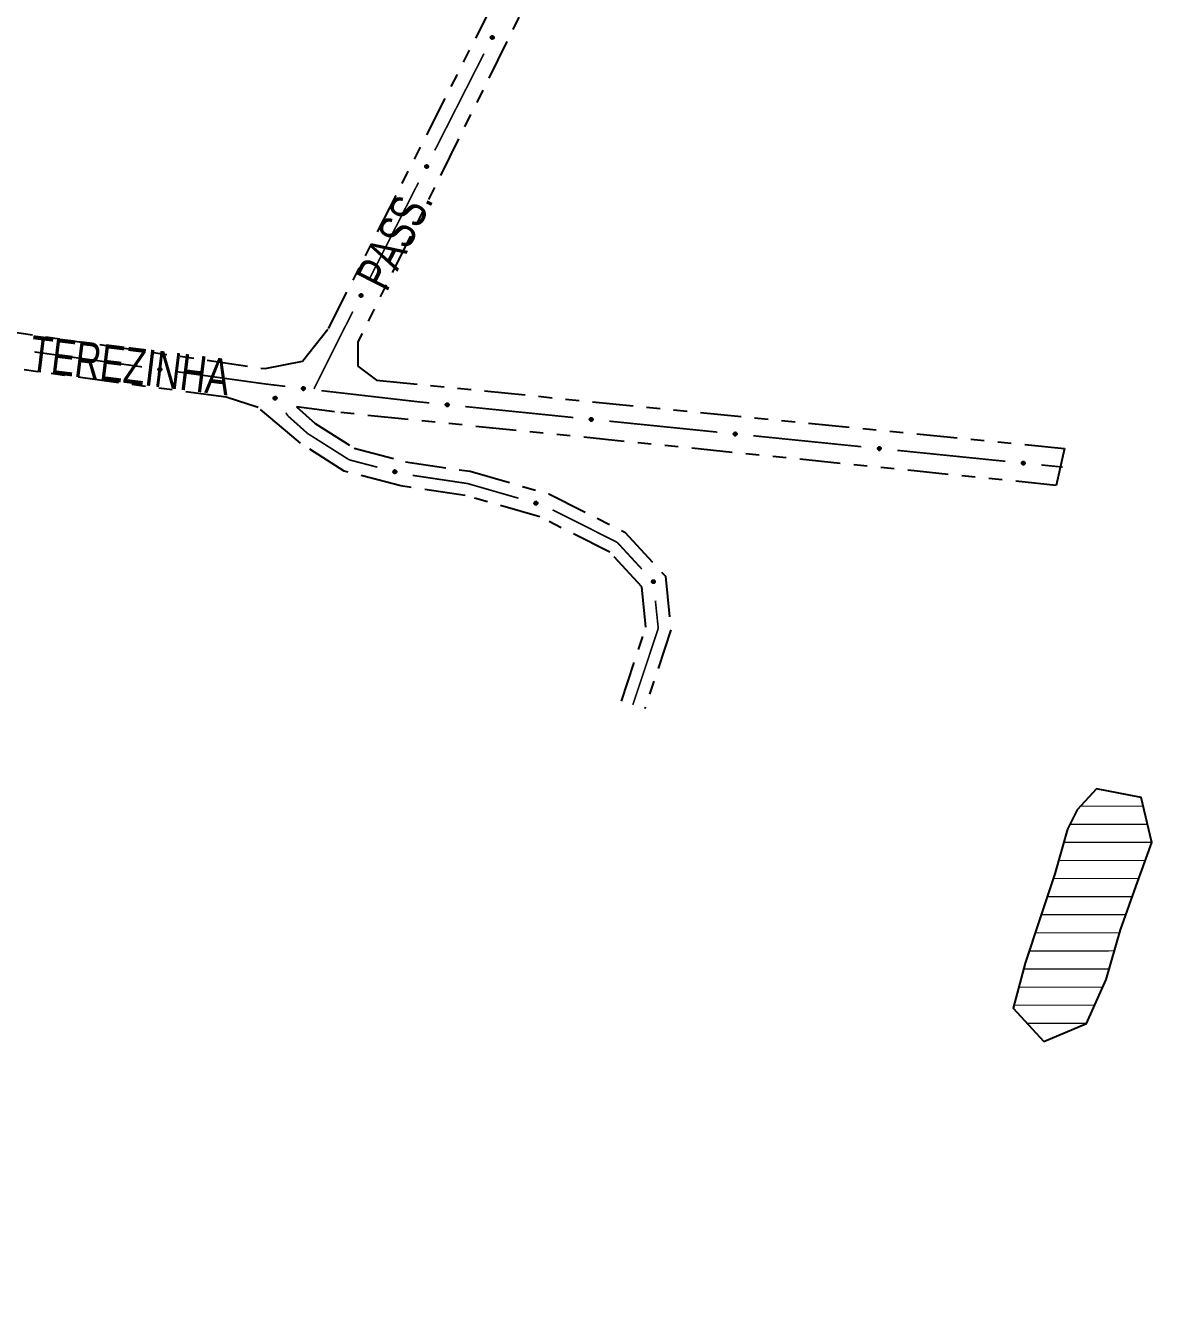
# Model space of a CAD drawing. Extents: x 203665 to 205970, y 4870865 to 4873745.
# Drawn here: x 204414.4 to 204539, y 4872928.4 to 4873069.8 of the extents above; entities that cross this region are included whole.
import ezdxf

# ---------------------------------------------------------------- set-up
doc = ezdxf.new("R2010")
doc.units = 0
doc.header["$LTSCALE"] = 1.5
doc.header["$MEASUREMENT"] = 0
doc.linetypes.add('TRACO_25', pattern=[8, 3, -1, 1, -1, 1, -1])
for name, color, linetype in [('HD-HACH-HIDROG', 160, 'CONTINUOUS'), ('HD-LAGOS-PERENE', 170, 'CONTINUOUS'), ('SV-EIXO-RUA-N-PAV', 6, 'CONTINUOUS'), ('SV-RUA-NAO-PAV', 7, 'CONTINUOUS'), ('SV-TXT-RUA-N-PAV', 7, 'CONTINUOUS')]:
    doc.layers.add(name, color=color, linetype=linetype)
doc.styles.add('ARIAL', font='ARIAL.SHX')

# ---------------------------------------------------------------- blocks, each defined once
blk = doc.blocks.new('*X1')
at = {"layer": 'HD-HACH-HIDROG', "const_width": 0.13}
for points in [[(204531.03531, 4872983.554884), (204537.966105, 4872983.554954)], [(204529.868627, 4872981.55484), (204538.446359, 4872981.554925)], [(204529.192997, 4872979.5548), (204538.926614, 4872979.554897)], [(204528.634995, 4872977.554761), (204538.216427, 4872977.554857)], [(204528.046791, 4872975.554722), (204537.500501, 4872975.554817)], [(204527.372823, 4872973.554683), (204536.786517, 4872973.554777)], [(204526.698854, 4872971.554643), (204536.073854, 4872971.554737)], [(204526.040522, 4872969.554603), (204535.382327, 4872969.554697)], [(204525.386851, 4872967.554564), (204534.793946, 4872967.554658)], [(204524.769677, 4872965.554525), (204534.205565, 4872965.554619)], [(204524.228206, 4872963.554486), (204533.492837, 4872963.554579)], [(204523.686736, 4872961.554448), (204532.60837, 4872961.554537)], [(204525.144949, 4872959.554429), (204531.723903, 4872959.554495)]]:
    blk.add_lwpolyline(points, dxfattribs=at)

msp = doc.modelspace()

# ---------------------------------------------------------------- linework, layer by layer
at = {"layer": 'HD-LAGOS-PERENE', "linetype": 'Continuous'}
msp.add_polyline3d([(204529.600629, 4872981.015869, 4.064652), (204528.222317, 4872976.075604, 4.064652), (204526.544084, 4872971.095352, 4.064652), (204524.945807, 4872966.205102, 4.064652), (204523.597499, 4872961.224833, 4.064652), (204526.997748, 4872957.554415, 4.064652), (204531.706133, 4872959.514311, 4.064652), (204533.864285, 4872964.394532, 4.064652), (204535.482387, 4872969.894822, 4.064652), (204537.210644, 4872974.745063, 4.064652), (204538.928918, 4872979.545301, 4.064652), (204537.737809, 4872984.505696, 4.064652), (204532.808656, 4872985.486009, 4.064652), (204530.659795, 4872983.145959, 4.05479)], close=True, dxfattribs=at)
at = {"layer": 'SV-EIXO-RUA-N-PAV'}
for points in [[(204466.184816, 4873068.614894), (204466.200631, 4873068.568613), (204466.20476, 4873068.525603), (204466.197878, 4873068.488739), (204466.183303, 4873068.457749), (204466.164822, 4873068.427725), (204466.139509, 4873068.401565), (204466.104984, 4873068.378753), (204466.05867, 4873068.362562), (204466.014332, 4873068.361229), (204465.977831, 4873068.366042), (204465.944641, 4873068.379379), (204465.915775, 4873068.397822), (204465.88947, 4873068.425013), (204465.866695, 4873068.460227), (204465.851541, 4873068.507192), (204465.847783, 4873068.549386), (204465.855375, 4873068.584867), (204465.868995, 4873068.618149), (204465.888231, 4873068.648575), (204465.913226, 4873068.674111), (204465.948722, 4873068.696979), (204465.995274, 4873068.711321), (204466.037315, 4873068.71555), (204466.072893, 4873068.708458), (204466.105357, 4873068.694311), (204466.135697, 4873068.676141), (204466.163053, 4873068.651791), (204466.184816, 4873068.614894)], [(204458.93456, 4873054.351872), (204458.950376, 4873054.305591), (204458.954504, 4873054.262581), (204458.947623, 4873054.225717), (204458.933048, 4873054.194728), (204458.914566, 4873054.164703), (204458.889254, 4873054.138543), (204458.854729, 4873054.115731), (204458.808414, 4873054.099541), (204458.764076, 4873054.098207), (204458.727575, 4873054.10302), (204458.694385, 4873054.116357), (204458.665519, 4873054.1348), (204458.639215, 4873054.161992), (204458.616439, 4873054.197205), (204458.601286, 4873054.24417), (204458.597527, 4873054.286364), (204458.60512, 4873054.321845), (204458.618739, 4873054.355127), (204458.637975, 4873054.385553), (204458.66297, 4873054.411089), (204458.698466, 4873054.433957), (204458.745019, 4873054.448299), (204458.787059, 4873054.452528), (204458.822638, 4873054.445436), (204458.855102, 4873054.43129), (204458.885441, 4873054.413119), (204458.912797, 4873054.388769), (204458.93456, 4873054.351872)], [(204451.684305, 4873040.08885), (204451.70012, 4873040.042569), (204451.704248, 4873039.999559), (204451.697367, 4873039.962696), (204451.682792, 4873039.931706), (204451.66431, 4873039.901681), (204451.638998, 4873039.875521), (204451.604473, 4873039.852709), (204451.558158, 4873039.836519), (204451.513821, 4873039.835185), (204451.477319, 4873039.839998), (204451.44413, 4873039.853336), (204451.415263, 4873039.871778), (204451.388959, 4873039.89897), (204451.366183, 4873039.934183), (204451.35103, 4873039.981148), (204451.347271, 4873040.023342), (204451.354864, 4873040.058824), (204451.368484, 4873040.092105), (204451.387719, 4873040.122532), (204451.412714, 4873040.148068), (204451.44821, 4873040.170935), (204451.494763, 4873040.185277), (204451.536803, 4873040.189506), (204451.572382, 4873040.182414), (204451.604846, 4873040.168268), (204451.635186, 4873040.150097), (204451.662542, 4873040.125747), (204451.684305, 4873040.08885)], [(204429.165618, 4873031.976288), (204429.204206, 4873032.006338), (204429.243515, 4873032.024275), (204429.280607, 4873032.029798), (204429.314656, 4873032.026132), (204429.349068, 4873032.018458), (204429.382055, 4873032.003067), (204429.414883, 4873031.977875), (204429.4453, 4873031.939378), (204429.461027, 4873031.897902), (204429.468387, 4873031.861827), (204429.466609, 4873031.826102), (204429.458595, 4873031.792798), (204429.441474, 4873031.759061), (204429.415619, 4873031.726042), (204429.376169, 4873031.696394), (204429.33751, 4873031.679075), (204429.301493, 4873031.674674), (204429.26559, 4873031.676689), (204429.230552, 4873031.684945), (204429.198258, 4873031.70024), (204429.16506, 4873031.726331), (204429.136313, 4873031.765657), (204429.118599, 4873031.804016), (204429.113694, 4873031.839962), (204429.116473, 4873031.875265), (204429.12375, 4873031.909873), (204429.137841, 4873031.943677), (204429.165618, 4873031.976288)], [(204445.021559, 4873029.853397), (204445.059581, 4873029.88416), (204445.098549, 4873029.902824), (204445.135532, 4873029.909036), (204445.169643, 4873029.906004), (204445.204192, 4873029.898972), (204445.23746, 4873029.884197), (204445.270751, 4873029.859619), (204445.301878, 4873029.821694), (204445.318374, 4873029.780518), (204445.326404, 4873029.744587), (204445.32529, 4873029.708835), (204445.317896, 4873029.675387), (204445.301406, 4873029.641338), (204445.276169, 4873029.607844), (204445.237277, 4873029.577468), (204445.198948, 4873029.559432), (204445.163019, 4873029.554363), (204445.127084, 4873029.55571), (204445.091898, 4873029.563312), (204445.059326, 4873029.578004), (204445.025648, 4873029.603474), (204444.996175, 4873029.642258), (204444.97775, 4873029.680281), (204444.972178, 4873029.716129), (204444.974301, 4873029.751478), (204444.980933, 4873029.786216), (204444.994393, 4873029.820276), (204445.021559, 4873029.853397)], [(204442.023586, 4873028.486466), (204441.975185, 4873028.493494), (204441.935024, 4873028.509432), (204441.905354, 4873028.532366), (204441.88442, 4873028.559468), (204441.866126, 4873028.589608), (204441.854386, 4873028.624064), (204441.849827, 4873028.665192), (204441.856536, 4873028.713794), (204441.875567, 4873028.753862), (204441.896494, 4873028.784154), (204441.923499, 4873028.80761), (204441.953075, 4873028.824891), (204441.989269, 4873028.835902), (204442.030995, 4873028.840116), (204442.079703, 4873028.832186), (204442.118968, 4873028.816291), (204442.147084, 4873028.793355), (204442.170494, 4873028.766058), (204442.188801, 4873028.735064), (204442.200131, 4873028.701175), (204442.204297, 4873028.659156), (204442.195834, 4873028.611185), (204442.180428, 4873028.571842), (204442.157892, 4873028.543411), (204442.130499, 4873028.520969), (204442.100492, 4873028.502253), (204442.066348, 4873028.48901), (204442.023586, 4873028.486466)], [(204460.918202, 4873028.057844), (204460.955655, 4873028.089298), (204460.994275, 4873028.108673), (204461.031137, 4873028.115561), (204461.065299, 4873028.113154), (204461.09997, 4873028.106756), (204461.133503, 4873028.092593), (204461.167239, 4873028.068629), (204461.199055, 4873028.031281), (204461.216302, 4873027.990413), (204461.224989, 4873027.954635), (204461.224531, 4873027.918869), (204461.217751, 4873027.885292), (204461.201887, 4873027.850946), (204461.177268, 4873027.816995), (204461.138939, 4873027.785912), (204461.100946, 4873027.767177), (204461.065116, 4873027.76145), (204461.029162, 4873027.762139), (204460.993844, 4873027.769096), (204460.961007, 4873027.783188), (204460.926869, 4873027.808037), (204460.89669, 4873027.846275), (204460.877572, 4873027.883955), (204460.871344, 4873027.919695), (204460.872819, 4873027.955076), (204460.878814, 4873027.989929), (204460.891648, 4873028.02423), (204460.918202, 4873028.057844)], [(204476.836664, 4873026.444591), (204476.874116, 4873026.476045), (204476.912736, 4873026.49542), (204476.949599, 4873026.502308), (204476.98376, 4873026.499901), (204477.018432, 4873026.493503), (204477.051964, 4873026.47934), (204477.0857, 4873026.455376), (204477.117517, 4873026.418028), (204477.134764, 4873026.37716), (204477.143451, 4873026.341382), (204477.142992, 4873026.305616), (204477.136212, 4873026.272039), (204477.120348, 4873026.237693), (204477.09573, 4873026.203742), (204477.0574, 4873026.172659), (204477.019407, 4873026.153924), (204476.983577, 4873026.148197), (204476.947624, 4873026.148886), (204476.912305, 4873026.155843), (204476.879469, 4873026.169935), (204476.84533, 4873026.194784), (204476.815152, 4873026.233022), (204476.796034, 4873026.270701), (204476.789805, 4873026.306442), (204476.79128, 4873026.341823), (204476.797275, 4873026.376676), (204476.810109, 4873026.410977), (204476.836664, 4873026.444591)], [(204492.755125, 4873024.831338), (204492.792577, 4873024.862792), (204492.831198, 4873024.882167), (204492.86806, 4873024.889055), (204492.902222, 4873024.886648), (204492.936893, 4873024.88025), (204492.970426, 4873024.866087), (204493.004162, 4873024.842123), (204493.035978, 4873024.804775), (204493.053225, 4873024.763907), (204493.061912, 4873024.728129), (204493.061454, 4873024.692363), (204493.054673, 4873024.658786), (204493.03881, 4873024.62444), (204493.014191, 4873024.590489), (204492.975862, 4873024.559406), (204492.937869, 4873024.540671), (204492.902039, 4873024.534944), (204492.866085, 4873024.535633), (204492.830767, 4873024.54259), (204492.79793, 4873024.556682), (204492.763792, 4873024.581531), (204492.733613, 4873024.619769), (204492.714495, 4873024.657448), (204492.708267, 4873024.693189), (204492.709742, 4873024.72857), (204492.715737, 4873024.763423), (204492.728571, 4873024.797724), (204492.755125, 4873024.831338)], [(204508.673587, 4873023.218085), (204508.711039, 4873023.249539), (204508.749659, 4873023.268914), (204508.786522, 4873023.275802), (204508.820683, 4873023.273395), (204508.855355, 4873023.266997), (204508.888887, 4873023.252834), (204508.922623, 4873023.22887), (204508.954439, 4873023.191522), (204508.971687, 4873023.150654), (204508.980374, 4873023.114876), (204508.979915, 4873023.07911), (204508.973135, 4873023.045533), (204508.957271, 4873023.011187), (204508.932652, 4873022.977236), (204508.894323, 4873022.946153), (204508.85633, 4873022.927418), (204508.8205, 4873022.921691), (204508.784547, 4873022.92238), (204508.749228, 4873022.929337), (204508.716392, 4873022.943429), (204508.682253, 4873022.968278), (204508.652075, 4873023.006516), (204508.632956, 4873023.044195), (204508.626728, 4873023.079935), (204508.628203, 4873023.115317), (204508.634198, 4873023.15017), (204508.647032, 4873023.184471), (204508.673587, 4873023.218085)], [(204455.375691, 4873020.380577), (204455.333831, 4873020.355283), (204455.292683, 4873020.342102), (204455.255199, 4873020.340988), (204455.221819, 4873020.348639), (204455.188551, 4873020.360314), (204455.157606, 4873020.379484), (204455.127975, 4873020.408369), (204455.102306, 4873020.450181), (204455.091574, 4873020.493221), (204455.088515, 4873020.529911), (204455.09449, 4873020.565178), (204455.106372, 4873020.597306), (204455.127348, 4873020.628791), (204455.156913, 4873020.658534), (204455.199582, 4873020.683327), (204455.240012, 4873020.695972), (204455.276296, 4873020.696099), (204455.311712, 4873020.689867), (204455.345534, 4873020.677542), (204455.375801, 4873020.658549), (204455.405694, 4873020.628727), (204455.429607, 4873020.586289), (204455.442679, 4873020.54611), (204455.443315, 4873020.509837), (204455.436395, 4873020.475107), (204455.425092, 4873020.441597), (204455.407116, 4873020.409689), (204455.375691, 4873020.380577)], [(204524.592048, 4873021.604832), (204524.6295, 4873021.636286), (204524.668121, 4873021.655661), (204524.704983, 4873021.662549), (204524.739144, 4873021.660142), (204524.773816, 4873021.653744), (204524.807349, 4873021.63958), (204524.841085, 4873021.615617), (204524.872901, 4873021.578269), (204524.890148, 4873021.537401), (204524.898835, 4873021.501623), (204524.898376, 4873021.465857), (204524.891596, 4873021.432279), (204524.875733, 4873021.397934), (204524.851114, 4873021.363983), (204524.812784, 4873021.3329), (204524.774792, 4873021.314165), (204524.738962, 4873021.308438), (204524.703008, 4873021.309127), (204524.667689, 4873021.316084), (204524.634853, 4873021.330176), (204524.600715, 4873021.355025), (204524.570536, 4873021.393263), (204524.551418, 4873021.430942), (204524.54519, 4873021.466682), (204524.546665, 4873021.502064), (204524.55266, 4873021.536917), (204524.565493, 4873021.571218), (204524.592048, 4873021.604832)], [(204470.95533, 4873016.90112), (204470.91286, 4873016.876864), (204470.8714, 4873016.864702), (204470.8339, 4873016.864511), (204470.800718, 4873016.872982), (204470.767748, 4873016.885473), (204470.737285, 4873016.9054), (204470.708374, 4873016.935005), (204470.683743, 4873016.977438), (204470.674075, 4873017.020729), (204470.671921, 4873017.057483), (204470.678762, 4873017.092592), (204470.691433, 4873017.124418), (204470.713178, 4873017.155376), (204470.743467, 4873017.184382), (204470.786733, 4873017.208117), (204470.827462, 4873017.219762), (204470.863739, 4873017.218994), (204470.898991, 4873017.211892), (204470.932498, 4873017.198737), (204470.962288, 4873017.179004), (204470.991437, 4873017.148456), (204471.014298, 4873017.105441), (204471.026376, 4873017.064952), (204471.026118, 4873017.028674), (204471.018345, 4873016.994125), (204471.006219, 4873016.960904), (204470.987463, 4873016.929448), (204470.95533, 4873016.90112)], [(204483.855391, 4873008.20002), (204483.8065, 4873008.201315), (204483.764745, 4873008.212425), (204483.732587, 4873008.231715), (204483.708614, 4873008.256172), (204483.686907, 4873008.283954), (204483.671201, 4873008.316792), (204483.661843, 4873008.357101), (204483.662797, 4873008.406155), (204483.67699, 4873008.44818), (204483.694215, 4873008.48072), (204483.718278, 4873008.507186), (204483.74562, 4873008.527821), (204483.78027, 4873008.543007), (204483.821212, 4873008.552092), (204483.870514, 4873008.549938), (204483.911375, 4873008.538765), (204483.94199, 4873008.51929), (204483.968444, 4873008.494931), (204483.990265, 4873008.466302), (204484.005496, 4873008.433978), (204484.014569, 4873008.39274), (204484.011798, 4873008.344107), (204484.00112, 4873008.303226), (204483.98208, 4873008.272345), (204483.957512, 4873008.246841), (204483.929911, 4873008.22473), (204483.897558, 4873008.207568), (204483.855391, 4873008.20002)]]:
    msp.add_lwpolyline(points, close=True, dxfattribs=at)
for points in [[(204465.913226, 4873068.674111), (204465.851541, 4873068.507192)], [(204465.930599, 4873068.679558), (204465.862219, 4873068.490835)], [(204465.948722, 4873068.696979), (204465.866695, 4873068.460227)], [(204465.971622, 4873068.700034), (204465.879006, 4873068.445566)], [(204465.995274, 4873068.711321), (204465.88947, 4873068.425013)], [(204466.014418, 4873068.711955), (204465.90383, 4873068.416109)], [(204466.037315, 4873068.71555), (204465.915775, 4873068.397822)], [(204466.052846, 4873068.709259), (204465.931128, 4873068.391518)], [(204466.072893, 4873068.708458), (204465.944641, 4873068.379379)], [(204466.087564, 4873068.699264), (204465.959703, 4873068.375462)], [(204466.105357, 4873068.694311), (204465.977831, 4873068.366042)], [(204466.119788, 4873068.681353), (204465.999925, 4873068.367262)], [(204466.135697, 4873068.676141), (204466.014332, 4873068.361229)], [(204465.888231, 4873068.648575), (204465.847783, 4873068.549386)], [(204465.899328, 4873068.657186), (204465.852133, 4873068.53423)], [(204466.147106, 4873068.659813), (204466.038971, 4873068.365782)], [(204466.163053, 4873068.651791), (204466.05867, 4873068.362562)], [(204466.171951, 4873068.633408), (204466.081747, 4873068.374652)], [(204466.184816, 4873068.614894), (204466.104984, 4873068.378753)], [(204466.192406, 4873068.589334), (204466.125223, 4873068.396942)], [(204466.200631, 4873068.568613), (204466.139509, 4873068.401565)], [(204466.203091, 4873068.544105), (204466.155298, 4873068.422983)], [(204466.20476, 4873068.525603), (204466.164822, 4873068.427725)], [(204458.637975, 4873054.385553), (204458.597527, 4873054.286364)], [(204458.66297, 4873054.411089), (204458.601286, 4873054.24417)], [(204458.649073, 4873054.394165), (204458.601878, 4873054.271208)], [(204458.680344, 4873054.416536), (204458.611964, 4873054.227814)], [(204458.698466, 4873054.433957), (204458.616439, 4873054.197205)], [(204458.721366, 4873054.437012), (204458.62875, 4873054.182544)], [(204458.745019, 4873054.448299), (204458.639215, 4873054.161992)], [(204458.764162, 4873054.448933), (204458.653575, 4873054.153087)], [(204458.787059, 4873054.452528), (204458.665519, 4873054.1348)], [(204458.80259, 4873054.446237), (204458.680873, 4873054.128496)], [(204458.822638, 4873054.445436), (204458.694385, 4873054.116357)], [(204458.837308, 4873054.436243), (204458.709448, 4873054.11244)], [(204458.855102, 4873054.43129), (204458.727575, 4873054.10302)], [(204458.869532, 4873054.418331), (204458.749669, 4873054.10424)], [(204458.885441, 4873054.413119), (204458.764076, 4873054.098207)], [(204458.89685, 4873054.396792), (204458.788715, 4873054.10276)], [(204458.912797, 4873054.388769), (204458.808414, 4873054.099541)], [(204458.921695, 4873054.370386), (204458.831491, 4873054.11163)], [(204458.93456, 4873054.351872), (204458.854729, 4873054.115731)], [(204458.942151, 4873054.326312), (204458.874967, 4873054.133921)], [(204458.950376, 4873054.305591), (204458.889254, 4873054.138543)], [(204458.952835, 4873054.281083), (204458.905042, 4873054.159962)], [(204458.954504, 4873054.262581), (204458.914566, 4873054.164703)], [(204451.387719, 4873040.122532), (204451.347271, 4873040.023342)], [(204451.412714, 4873040.148068), (204451.35103, 4873039.981148)], [(204451.398817, 4873040.131143), (204451.351622, 4873040.008186)], [(204451.430088, 4873040.153514), (204451.361708, 4873039.964792)], [(204451.44821, 4873040.170935), (204451.366183, 4873039.934183)], [(204451.47111, 4873040.17399), (204451.378494, 4873039.919522)], [(204451.494763, 4873040.185277), (204451.388959, 4873039.89897)], [(204451.513907, 4873040.185911), (204451.403319, 4873039.890066)], [(204451.536803, 4873040.189506), (204451.415263, 4873039.871778)], [(204451.552334, 4873040.183215), (204451.430617, 4873039.865474)], [(204451.572382, 4873040.182414), (204451.44413, 4873039.853336)], [(204451.587052, 4873040.173221), (204451.459192, 4873039.849418)], [(204451.604846, 4873040.168268), (204451.477319, 4873039.839998)], [(204451.619276, 4873040.15531), (204451.499414, 4873039.841218)], [(204451.635186, 4873040.150097), (204451.513821, 4873039.835185)], [(204451.646594, 4873040.13377), (204451.538459, 4873039.839738)], [(204451.662542, 4873040.125747), (204451.558158, 4873039.836519)], [(204451.671439, 4873040.107364), (204451.581236, 4873039.848608)], [(204451.684305, 4873040.08885), (204451.604473, 4873039.852709)], [(204451.691895, 4873040.063291), (204451.624711, 4873039.870899)], [(204451.70012, 4873040.042569), (204451.638998, 4873039.875521)], [(204451.702579, 4873040.018061), (204451.654786, 4873039.89694)], [(204451.704248, 4873039.999559), (204451.66431, 4873039.901681)], [(204429.12375, 4873031.909873), (204429.461027, 4873031.897902)], [(204429.124014, 4873031.893134), (204429.460025, 4873031.882314)], [(204429.135462, 4873031.925985), (204429.448684, 4873031.919706)], [(204429.137841, 4873031.943677), (204429.4453, 4873031.939378)], [(204429.152315, 4873031.958086), (204429.426342, 4873031.957247)], [(204429.165618, 4873031.976288), (204429.414883, 4873031.977875)], [(204429.187303, 4873031.991803), (204429.391086, 4873031.99107)], [(204429.204206, 4873032.006338), (204429.382055, 4873032.003067)], [(204429.22657, 4873032.01666), (204429.356657, 4873032.011002)], [(204429.243515, 4873032.024275), (204429.349068, 4873032.018458)], [(204429.113694, 4873031.839962), (204429.466609, 4873031.826102)], [(204429.116473, 4873031.875265), (204429.468387, 4873031.861827)], [(204429.117597, 4873031.856829), (204429.465397, 4873031.841618)], [(204429.118599, 4873031.804016), (204429.458595, 4873031.792798)], [(204429.119478, 4873031.82075), (204429.459544, 4873031.809368)], [(204429.129468, 4873031.783546), (204429.445205, 4873031.775541)], [(204429.136313, 4873031.765657), (204429.441474, 4873031.759061)], [(204429.1547, 4873031.746981), (204429.425461, 4873031.742464)], [(204429.16506, 4873031.726331), (204429.415619, 4873031.726042)], [(204429.18744, 4873031.714885), (204429.388146, 4873031.711825)], [(204429.198258, 4873031.70024), (204429.376169, 4873031.696394)], [(204429.218791, 4873031.692625), (204429.350417, 4873031.688132)], [(204429.230552, 4873031.684945), (204429.33751, 4873031.679075)], [(204444.972178, 4873029.716129), (204445.32529, 4873029.708835)], [(204444.974301, 4873029.751478), (204445.326404, 4873029.744587)], [(204444.975767, 4873029.733066), (204445.32379, 4873029.724326)], [(204444.97775, 4873029.680281), (204445.317896, 4873029.675387)], [(204444.978318, 4873029.697029), (204445.318537, 4873029.691972)], [(204444.980933, 4873029.786216), (204445.318374, 4873029.780518)], [(204444.981508, 4873029.769484), (204445.317662, 4873029.764915)], [(204444.988998, 4873029.660017), (204445.30483, 4873029.657884)], [(204444.992342, 4873029.802542), (204445.305627, 4873029.802089)], [(204444.994393, 4873029.820276), (204445.301878, 4873029.821694)], [(204444.996175, 4873029.642258), (204445.301406, 4873029.641338)], [(204445.008596, 4873029.834951), (204445.282591, 4873029.839208)], [(204445.014906, 4873029.623928), (204445.285704, 4873029.624445)], [(204445.021559, 4873029.853397), (204445.270751, 4873029.859619)], [(204445.025648, 4873029.603474), (204445.276169, 4873029.607844)], [(204445.04295, 4873029.869312), (204445.246712, 4873029.87237)], [(204445.048238, 4873029.592446), (204445.248965, 4873029.593118)], [(204445.059326, 4873029.578004), (204445.237277, 4873029.577468)], [(204445.059581, 4873029.88416), (204445.23746, 4873029.884197)], [(204445.079997, 4873029.570772), (204445.211684, 4873029.568728)], [(204445.081749, 4873029.894895), (204445.211919, 4873029.891658)], [(204445.091898, 4873029.563312), (204445.198948, 4873029.559432)], [(204445.098549, 4873029.902824), (204445.204192, 4873029.898972)], [(204442.023586, 4873028.486466), (204441.849827, 4873028.665192)], [(204441.975185, 4873028.493494), (204441.854386, 4873028.624064)], [(204442.066348, 4873028.48901), (204441.856536, 4873028.713794)], [(204442.04593, 4873028.489474), (204441.856772, 4873028.687743)], [(204441.997377, 4873028.491365), (204441.856786, 4873028.638886)], [(204441.935024, 4873028.509432), (204441.866126, 4873028.589608)], [(204441.952252, 4873028.502481), (204441.866249, 4873028.600246)], [(204442.080759, 4873028.499545), (204441.868384, 4873028.729858)], [(204442.100492, 4873028.502253), (204441.875567, 4873028.753862)], [(204442.112386, 4873028.514035), (204441.887505, 4873028.763933)], [(204442.130499, 4873028.520969), (204441.896494, 4873028.784154)], [(204442.143021, 4873028.534547), (204441.913144, 4873028.795991)], [(204442.157892, 4873028.543411), (204441.923499, 4873028.80761)], [(204442.167746, 4873028.560888), (204441.940464, 4873028.814101)], [(204442.180428, 4873028.571842), (204441.953075, 4873028.824891)], [(204442.187668, 4873028.593859), (204441.974797, 4873028.827182)], [(204442.195834, 4873028.611185), (204441.989269, 4873028.835902)], [(204442.196574, 4873028.637383), (204442.012333, 4873028.835844)], [(204442.204297, 4873028.659156), (204442.030995, 4873028.840116)], [(204442.197056, 4873028.683229), (204442.060276, 4873028.830141)], [(204442.200131, 4873028.701175), (204442.079703, 4873028.832186)], [(204442.191405, 4873028.721261), (204442.103496, 4873028.81933)], [(204442.188801, 4873028.735064), (204442.118968, 4873028.816291)], [(204460.871344, 4873027.919695), (204461.224531, 4873027.918869)], [(204460.872819, 4873027.955076), (204461.224989, 4873027.954635)], [(204460.874623, 4873027.936694), (204461.222747, 4873027.93433)], [(204460.877572, 4873027.883955), (204461.217751, 4873027.885292)], [(204460.877833, 4873027.900709), (204461.218088, 4873027.901886)], [(204460.878814, 4873027.989929), (204461.216302, 4873027.990413)], [(204460.879695, 4873027.973211), (204461.215876, 4873027.9748)], [(204460.88919, 4873027.863899), (204461.205007, 4873027.867552)], [(204460.889922, 4873028.006462), (204461.203163, 4873028.011748)], [(204460.891648, 4873028.02423), (204461.199055, 4873028.031281)], [(204460.89669, 4873027.846275), (204461.201887, 4873027.850946)], [(204460.90558, 4873028.039163), (204461.179451, 4873028.048439)], [(204460.915754, 4873027.828291), (204461.186497, 4873027.833769)], [(204460.918202, 4873028.057844), (204461.167239, 4873028.068629)], [(204460.926869, 4873027.808037), (204461.177268, 4873027.816995)], [(204460.939299, 4873028.074148), (204461.142971, 4873028.080937)], [(204460.949657, 4873027.797425), (204461.150338, 4873027.801774)], [(204460.955655, 4873028.089298), (204461.133503, 4873028.092593)], [(204460.961007, 4873027.783188), (204461.138939, 4873027.785912)], [(204460.977622, 4873028.100438), (204461.10783, 4873028.099585)], [(204460.981807, 4873027.776337), (204461.11351, 4873027.776705)], [(204460.993844, 4873027.769096), (204461.100946, 4873027.767177)], [(204460.994275, 4873028.108673), (204461.09997, 4873028.106756)], [(204476.789805, 4873026.306442), (204477.142992, 4873026.305616)], [(204476.79128, 4873026.341823), (204477.143451, 4873026.341382)], [(204476.793084, 4873026.323441), (204477.141209, 4873026.321077)], [(204476.796034, 4873026.270701), (204477.136212, 4873026.272039)], [(204476.796295, 4873026.287456), (204477.136549, 4873026.288633)], [(204476.797275, 4873026.376676), (204477.134764, 4873026.37716)], [(204476.798156, 4873026.359958), (204477.134338, 4873026.361547)], [(204476.807651, 4873026.250646), (204477.123469, 4873026.254299)], [(204476.808384, 4873026.393209), (204477.121624, 4873026.398495)], [(204476.810109, 4873026.410977), (204477.117517, 4873026.418028)], [(204476.815152, 4873026.233022), (204477.120348, 4873026.237693)], [(204476.824042, 4873026.42591), (204477.097912, 4873026.435186)], [(204476.834215, 4873026.215038), (204477.104958, 4873026.220516)], [(204476.836664, 4873026.444591), (204477.0857, 4873026.455376)], [(204476.85776, 4873026.460895), (204477.061432, 4873026.467684)], [(204476.874116, 4873026.476045), (204477.051964, 4873026.47934)], [(204476.896084, 4873026.487185), (204477.026291, 4873026.486332)], [(204476.912736, 4873026.49542), (204477.018432, 4873026.493503)], [(204476.84533, 4873026.194784), (204477.09573, 4873026.203742)], [(204476.868118, 4873026.184172), (204477.0688, 4873026.188521)], [(204476.879469, 4873026.169935), (204477.0574, 4873026.172659)], [(204476.900269, 4873026.163084), (204477.031971, 4873026.163451)], [(204476.912305, 4873026.155843), (204477.019407, 4873026.153924)], [(204492.728571, 4873024.797724), (204493.035978, 4873024.804775)], [(204492.742503, 4873024.812657), (204493.016374, 4873024.821933)], [(204492.755125, 4873024.831338), (204493.004162, 4873024.842123)], [(204492.776222, 4873024.847642), (204492.979894, 4873024.854431)], [(204492.792577, 4873024.862792), (204492.970426, 4873024.866087)], [(204492.814545, 4873024.873932), (204492.944753, 4873024.873079)], [(204492.831198, 4873024.882167), (204492.936893, 4873024.88025)], [(204492.708267, 4873024.693189), (204493.061454, 4873024.692363)], [(204492.709742, 4873024.72857), (204493.061912, 4873024.728129)], [(204492.711546, 4873024.710188), (204493.05967, 4873024.707824)], [(204492.714495, 4873024.657448), (204493.054673, 4873024.658786)], [(204492.714756, 4873024.674203), (204493.05501, 4873024.67538)], [(204492.715737, 4873024.763423), (204493.053225, 4873024.763907)], [(204492.716618, 4873024.746705), (204493.052799, 4873024.748294)], [(204492.726112, 4873024.637393), (204493.04193, 4873024.641046)], [(204492.726845, 4873024.779956), (204493.040086, 4873024.785242)], [(204492.733613, 4873024.619769), (204493.03881, 4873024.62444)], [(204492.752677, 4873024.601785), (204493.02342, 4873024.607263)], [(204492.763792, 4873024.581531), (204493.014191, 4873024.590489)], [(204492.78658, 4873024.570919), (204492.987261, 4873024.575268)], [(204492.79793, 4873024.556682), (204492.975862, 4873024.559406)], [(204492.81873, 4873024.549831), (204492.950433, 4873024.550198)], [(204492.830767, 4873024.54259), (204492.937869, 4873024.540671)], [(204508.626728, 4873023.079935), (204508.979915, 4873023.07911)], [(204508.628203, 4873023.115317), (204508.980374, 4873023.114876)], [(204508.630007, 4873023.096935), (204508.978131, 4873023.094571)], [(204508.632956, 4873023.044195), (204508.973135, 4873023.045533)], [(204508.633218, 4873023.06095), (204508.973472, 4873023.062127)], [(204508.634198, 4873023.15017), (204508.971687, 4873023.150654)], [(204508.635079, 4873023.133452), (204508.971261, 4873023.135041)], [(204508.644574, 4873023.02414), (204508.960392, 4873023.027793)], [(204508.645307, 4873023.166703), (204508.958547, 4873023.171989)], [(204508.647032, 4873023.184471), (204508.954439, 4873023.191522)], [(204508.652075, 4873023.006516), (204508.957271, 4873023.011187)], [(204508.660964, 4873023.199404), (204508.934835, 4873023.208679)], [(204508.671138, 4873022.988532), (204508.941881, 4873022.99401)], [(204508.673587, 4873023.218085), (204508.922623, 4873023.22887)], [(204508.682253, 4873022.968278), (204508.932652, 4873022.977236)], [(204508.694683, 4873023.234389), (204508.898355, 4873023.241178)], [(204508.705041, 4873022.957666), (204508.905723, 4873022.962015)], [(204508.711039, 4873023.249539), (204508.888887, 4873023.252834)], [(204508.716392, 4873022.943429), (204508.894323, 4873022.946153)], [(204508.733007, 4873023.260678), (204508.863214, 4873023.259826)], [(204508.737192, 4873022.936578), (204508.868894, 4873022.936945)], [(204508.749228, 4873022.929337), (204508.85633, 4873022.927418)], [(204508.749659, 4873023.268914), (204508.855355, 4873023.266997)], [(204455.443315, 4873020.509837), (204455.09449, 4873020.565178)], [(204455.439834, 4873020.529596), (204455.103478, 4873020.580963)], [(204455.442679, 4873020.54611), (204455.106372, 4873020.597306)], [(204455.434297, 4873020.567718), (204455.121702, 4873020.612866)], [(204455.429607, 4873020.586289), (204455.127348, 4873020.628791)], [(204455.413548, 4873020.607001), (204455.145206, 4873020.643386)], [(204455.405694, 4873020.628727), (204455.156913, 4873020.658534)], [(204455.384817, 4873020.642731), (204455.18587, 4873020.669415)], [(204455.375801, 4873020.658549), (204455.199582, 4873020.683327)], [(204455.356308, 4873020.668529), (204455.226128, 4873020.688499)], [(204455.345534, 4873020.677542), (204455.240012, 4873020.695972)], [(204524.54519, 4873021.466682), (204524.898376, 4873021.465857)], [(204524.546665, 4873021.502064), (204524.898835, 4873021.501623)], [(204524.548468, 4873021.483682), (204524.896593, 4873021.481318)], [(204524.551418, 4873021.430942), (204524.891596, 4873021.432279)], [(204524.551679, 4873021.447697), (204524.891933, 4873021.448874)], [(204524.55266, 4873021.536917), (204524.890148, 4873021.537401)], [(204524.553541, 4873021.520199), (204524.889722, 4873021.521788)], [(204524.563035, 4873021.410887), (204524.878853, 4873021.41454)], [(204524.563768, 4873021.55345), (204524.877009, 4873021.558736)], [(204524.565493, 4873021.571218), (204524.872901, 4873021.578269)], [(204524.570536, 4873021.393263), (204524.875733, 4873021.397934)], [(204524.579426, 4873021.586151), (204524.853297, 4873021.595426)], [(204524.5896, 4873021.375279), (204524.860343, 4873021.380756)], [(204524.592048, 4873021.604832), (204524.841085, 4873021.615617)], [(204524.600715, 4873021.355025), (204524.851114, 4873021.363983)], [(204524.613145, 4873021.621136), (204524.816816, 4873021.627925)], [(204524.623502, 4873021.344412), (204524.824184, 4873021.348762)], [(204524.6295, 4873021.636286), (204524.807349, 4873021.63958)], [(204524.634853, 4873021.330176), (204524.812784, 4873021.3329)], [(204524.651468, 4873021.647425), (204524.781676, 4873021.646573)], [(204524.655653, 4873021.323325), (204524.787356, 4873021.323692)], [(204524.667689, 4873021.316084), (204524.774792, 4873021.314165)], [(204524.668121, 4873021.655661), (204524.773816, 4873021.653744)], [(204455.436395, 4873020.475107), (204455.088515, 4873020.529911)], [(204455.425092, 4873020.441597), (204455.091574, 4873020.493221)], [(204455.437451, 4873020.493547), (204455.093865, 4873020.549627)], [(204455.426802, 4873020.458251), (204455.094406, 4873020.508582)], [(204455.411564, 4873020.426977), (204455.101263, 4873020.470114)], [(204455.407116, 4873020.409689), (204455.102306, 4873020.450181)], [(204455.391045, 4873020.397086), (204455.119026, 4873020.430202)], [(204455.375691, 4873020.380577), (204455.127975, 4873020.408369)], [(204455.35233, 4873020.367726), (204455.150052, 4873020.392461)], [(204455.333831, 4873020.355283), (204455.157606, 4873020.379484)], [(204455.310407, 4873020.347668), (204455.181892, 4873020.368612)], [(204455.292683, 4873020.342102), (204455.188551, 4873020.360314)], [(204471.018345, 4873016.994125), (204470.671921, 4873017.057483)], [(204471.006219, 4873016.960904), (204470.674075, 4873017.020729)], [(204471.00834, 4873016.977511), (204470.677284, 4873017.036015)], [(204471.019855, 4873017.012534), (204470.677755, 4873017.077062)], [(204471.026118, 4873017.028674), (204470.678762, 4873017.092592)], [(204470.992336, 4873016.946622), (204470.683191, 4873016.99739)], [(204470.987463, 4873016.929448), (204470.683743, 4873016.977438)], [(204471.023125, 4873017.048513), (204470.688136, 4873017.108151)], [(204471.026376, 4873017.064952), (204470.691433, 4873017.124418)], [(204470.971087, 4873016.917245), (204470.699966, 4873016.957053)], [(204471.018529, 4873017.08676), (204470.707141, 4873017.139595)], [(204470.95533, 4873016.90112), (204470.708374, 4873016.935005)], [(204471.014298, 4873017.105441), (204470.713178, 4873017.155376)], [(204470.93166, 4873016.888848), (204470.730052, 4873016.918559)], [(204470.998754, 4873017.126542), (204470.731389, 4873017.169527)], [(204470.91286, 4873016.876864), (204470.737285, 4873016.9054)], [(204470.991437, 4873017.148456), (204470.743467, 4873017.184382)], [(204470.889256, 4873016.869829), (204470.761296, 4873016.893932)], [(204470.8714, 4873016.864702), (204470.767748, 4873016.885473)], [(204470.970912, 4873017.162969), (204470.772683, 4873017.194547)], [(204470.962288, 4873017.179004), (204470.786733, 4873017.208117)], [(204470.943047, 4873017.189462), (204470.813398, 4873017.212632)], [(204470.932498, 4873017.198737), (204470.827462, 4873017.219762)], [(204483.855391, 4873008.20002), (204483.661843, 4873008.357101)], [(204483.897558, 4873008.207568), (204483.662797, 4873008.406155)], [(204483.877227, 4873008.205631), (204483.666092, 4873008.380312)], [(204483.8065, 4873008.201315), (204483.671201, 4873008.316792)], [(204483.828788, 4873008.201807), (204483.671844, 4873008.331795)], [(204483.910633, 4873008.219723), (204483.672677, 4873008.423499)], [(204483.929911, 4873008.22473), (204483.67699, 4873008.44818)], [(204483.78267, 4873008.207545), (204483.685779, 4873008.294533)], [(204483.764745, 4873008.212425), (204483.686907, 4873008.283954)], [(204483.940339, 4873008.237828), (204483.687663, 4873008.459584)], [(204483.957512, 4873008.246841), (204483.694215, 4873008.48072)], [(204483.968352, 4873008.261796), (204483.70936, 4873008.494431)], [(204483.98208, 4873008.272345), (204483.718278, 4873008.507186)], [(204483.989813, 4873008.290859), (204483.734363, 4873008.515625)], [(204484.00112, 4873008.303226), (204483.74562, 4873008.527821)], [(204484.005725, 4873008.325941), (204483.766922, 4873008.532648)], [(204484.011798, 4873008.344107), (204483.78027, 4873008.543007)], [(204484.009456, 4873008.37021), (204483.803181, 4873008.545658)], [(204484.014569, 4873008.39274), (204483.821212, 4873008.552092)], [(204484.004551, 4873008.415795), (204483.851462, 4873008.545626)], [(204484.005496, 4873008.433978), (204483.870514, 4873008.549938)], [(204483.994472, 4873008.4529), (204483.895653, 4873008.539966)], [(204483.990265, 4873008.466302), (204483.911375, 4873008.538765)]]:
    msp.add_lwpolyline(points, dxfattribs=at)
at = {"layer": 'SV-EIXO-RUA-N-PAV', "const_width": 0.18}
for points in [[(204465.115297, 4873066.753816), (204459.677605, 4873056.056549)], [(204457.865041, 4873052.490794), (204452.427349, 4873041.793527)], [(204450.614785, 4873038.227772), (204449.708503, 4873036.444894)], [(204449.69199, 4873036.41241), (204446.575595, 4873030.185112)], [(204449.708503, 4873036.444894), (204449.69199, 4873036.41241)], [(204415.425733, 4873033.772188), (204427.311791, 4873032.122455)], [(204431.273811, 4873031.572544), (204440.188355, 4873030.335245)], [(204440.188355, 4873030.335245), (204440.890571, 4873030.237781)], [(204440.890571, 4873030.237781), (204443.165334, 4873029.965066)], [(204446.575595, 4873030.185112), (204446.31792, 4873029.670215)], [(204447.13737, 4873029.492971), (204457.071689, 4873028.348726)], [(204457.071689, 4873028.348726), (204457.917546, 4873028.251301)], [(204457.917546, 4873028.251301), (204459.060244, 4873028.135494)], [(204463.039859, 4873027.732181), (204474.978705, 4873026.522241)], [(204443.472033, 4873026.675042), (204443.201904, 4873027.047853)], [(204443.874029, 4873026.31507), (204443.472033, 4873026.675042)], [(204445.605709, 4873024.764417), (204443.874029, 4873026.31507)], [(204446.176451, 4873024.403072), (204445.605709, 4873024.764417)], [(204478.95832, 4873026.118928), (204490.897166, 4873024.908988)], [(204450.217833, 4873021.844412), (204446.176451, 4873024.403072)], [(204494.876782, 4873024.505675), (204506.815628, 4873023.295735)], [(204510.795243, 4873022.892422), (204522.734089, 4873021.682482)], [(204450.427517, 4873021.789529), (204450.217833, 4873021.844412)], [(204453.329747, 4873021.029883), (204450.427517, 4873021.789529)], [(204526.713705, 4873021.279169), (204528.703512, 4873021.077512)], [(204528.703512, 4873021.077512), (204529.085381, 4873021.038813)], [(204463.300772, 4873019.222091), (204457.222291, 4873020.128841)], [(204464.121612, 4873018.985486), (204463.300772, 4873019.222091)], [(204468.926003, 4873017.600631), (204464.121612, 4873018.985486)], [(204479.832328, 4873012.726603), (204472.698982, 4873016.312621)], [(204479.843177, 4873012.714834), (204479.832328, 4873012.726603)], [(204482.554331, 4873009.773806), (204479.843177, 4873012.714834)], [(204484.37574, 4873003.211353), (204484.056349, 4873006.286832)], [(204481.567811, 4872994.757498), (204484.089531, 4873002.349661)], [(204484.089531, 4873002.349661), (204484.37574, 4873003.211353)]]:
    msp.add_lwpolyline(points, dxfattribs=at)
at = {"layer": 'SV-RUA-NAO-PAV', "linetype": 'TRACO_25'}
for points in [[(204494.299471, 4873121.827149, 5.839805), (204451.183456, 4873034.893442, 6.470971), (204451.154211, 4873032.203262, 6.470971), (204453.234173, 4873030.643052, 6.470971), (204529.288993, 4873023.088725, 4.981814), (204528.370334, 4873019.018497, 4.981814), (204448.596203, 4873027.133048, 6.510418), (204444.392624, 4873027.703105, 6.510418), (204446.440832, 4873025.869013, 6.470971), (204450.774786, 4873023.125122, 6.362489), (204456.453058, 4873021.63886, 6.382213), (204463.594976, 4873020.573473, 6.234283), (204472.269637, 4873018.073023, 6.224422), (204480.676666, 4873013.846708, 5.918701), (204485.164222, 4873008.97866, 5.859529), (204485.779051, 4873003.058349, 5.859529), (204482.877459, 4872994.322502, 5.810219)], [(204398.160775, 4873079.606322, 7.486753), (204381.486626, 4873044.477587, 7.486753), (204381.527355, 4873041.827406, 7.486753), (204384.287198, 4873040.137154, 7.457167), (204398.887188, 4873038.020726, 6.589314), (204440.946609, 4873031.923755, 6.589314), (204445.065442, 4873032.753605, 6.549866), (204447.933788, 4873036.353704, 6.441385), (204485.704471, 4873110.876841, 6.007459)], [(204480.297891, 4872995.179299, 5.810219), (204483.014997, 4873003.359715, 5.859529), (204482.553867, 4873007.800038, 5.859529), (204479.013602, 4873011.640475, 5.918701), (204471.274278, 4873015.531126, 6.224422), (204463.015493, 4873017.911702, 6.234283), (204455.906813, 4873018.97213, 6.382213), (204449.677775, 4873020.602553, 6.362489), (204444.828022, 4873023.673003, 6.470971), (204443.859185, 4873024.493204, 6.470971), (204440.137983, 4873027.643507, 6.431523), (204436.602084, 4873028.759596, 6.431523), (204398.959791, 4873033.864349, 7.289514), (204384.488351, 4873035.826852, 7.599229), (204377.168672, 4873036.360021, 7.599229), (204342.060498, 4872957.278618, 7.997801), (204323.141587, 4872912.823803, 8.085486)]]:
    msp.add_polyline3d(points, dxfattribs=at)

# ---------------------------------------------------------------- block references
at = {"layer": 'HD-LAGOS-PERENE'}
msp.add_blockref('*X1', (0, 0), dxfattribs=at)

# ---------------------------------------------------------------- texts
at = {"layer": 'SV-TXT-RUA-N-PAV', "style": 'ARIAL', "width": 0.7}
for s, rotation, p in [('PASS.', 63, (204454.359301, 4873040.300788)), ('TEREZINHA', 353, (204414.758579, 4873031.656058))]:
    msp.add_text(s, height=4, rotation=rotation, dxfattribs=at).set_placement(p)

doc.saveas('drawing.dxf')
